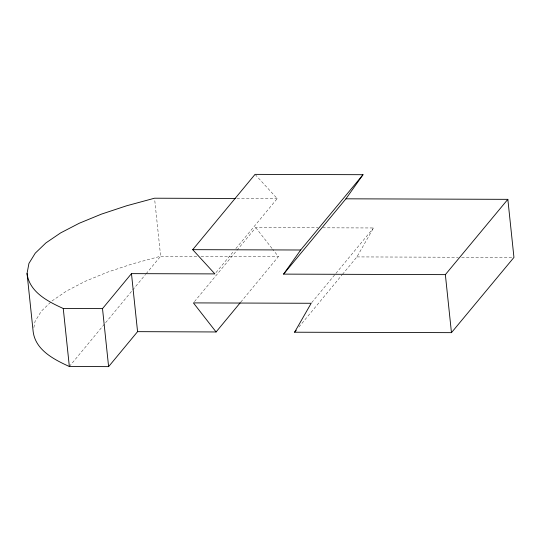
<?xml version="1.0" encoding="UTF-8"?>
<svg xmlns="http://www.w3.org/2000/svg" width="541" height="541" viewBox="0 0 541 541"><rect width="100%" height="100%" fill="white"/><g stroke="black" fill="none" stroke-linecap="round" stroke-linejoin="round"><path stroke-width="0.41" stroke-dasharray="2.71 2.03" d="M33.873 327.623L35.037 321.422L41.353 311.176L50.807 302.081M342.426 274.443L356.932 256.914L373.513 227.971L323.038 227.808M240.792 302.081L278.385 256.603L272.725 249.347M69.349 366.514L132.18 290.612M132.714 289.962L145.603 274.395M146.144 273.746L160.643 256.231L154.719 199.872M215.967 272.603L233.698 251.18M235.849 248.583L277.222 198.601L255.623 174.986M194.483 301.601L236.397 250.97M236.938 250.321L255.737 227.599L317.993 227.795M311.717 302.622L335.359 274.057M335.9 273.408L373.513 227.971M298.903 327.021L341.885 275.092M51.99 300.945L66.739 290.916L85.343 281.266L107.463 272.17L132.694 263.805L160.643 256.231L197.648 256.346M236.89 198.473L277.222 198.601M201.009 256.353L278.385 256.603M356.932 256.914L458.234 257.245M461.608 257.252L512.259 257.421M255.737 227.599L272.211 248.691"/><path stroke-width="0.81" d="M345.922 198.817L507.843 199.338L445.358 274.639L283.592 274.118L345.922 198.817L363.004 174.702L255.054 174.364L192.718 249.665L214.892 273.902L131.47 273.638L137.57 331.653L108.606 366.636L69.349 366.514C54.086 359.562 35.408 350.095 33.15 331.498L27.05 273.482L28.937 263.406L35.26 253.161L45.89 242.929L60.639 232.9L79.25 223.25L101.363 214.155L126.594 205.79L154.543 198.209L235.207 198.466M507.843 199.338L513.95 257.421L451.458 332.654L294.602 332.215L311.183 303.271L193.407 302.899L216.089 331.964L240.258 302.73M283.592 274.118L300.674 250.003L363.004 174.702M108.606 366.636L102.513 308.62L131.47 273.638M294.602 332.215L296.211 330.267M192.718 249.665L300.674 250.003M27.05 273.482C29.309 292.079 47.993 301.547 63.256 308.498L102.513 308.62M137.57 331.653L216.089 331.964M445.358 274.639L451.458 332.654M63.256 308.498L69.349 366.514"/></g></svg>
